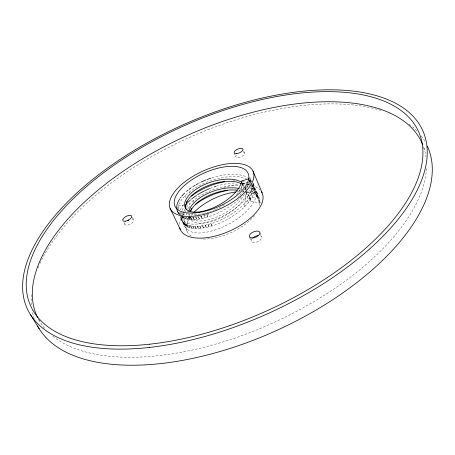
<?xml version="1.0" encoding="UTF-8"?>
<svg xmlns="http://www.w3.org/2000/svg" width="455" height="455" viewBox="0 0 455 455"><rect width="100%" height="100%" fill="white"/><g stroke="black" fill="none" stroke-linecap="round" stroke-linejoin="round"><path stroke-width="0.34" stroke-dasharray="2.27 1.71" d="M253.145 183.803A40.29 19.411 -19.9 0 1 254.567 189.758L254.328 191.447A40.176 18.189 -28.4 0 1 248.174 202.902L244.443 206.934A40.176 18.189 -28.4 0 1 214.845 225.009C205.154 228.575 180.971 233.603 182.023 216.483M179.788 214.26L179.947 212.132M244.443 206.934L246.417 192.146A31.679 15.379 -18.8 0 0 246.439 190.878M241.542 189.399L242.583 183.183L241.867 181.511M180.857 215.448L181.084 213.81M246.968 188.131L247.52 184.11M177.825 208.39L178.445 205.626A40.29 19.411 -19.9 0 1 185.668 195.195L189.57 191.834A40.29 19.411 -19.9 0 1 246.428 178.616M250.045 184.184A40.41 17.904 -28.4 0 0 250.523 182.427L250.773 180.76M193.011 202.35L193.529 200.359A40.063 19.673 -19.9 0 1 239.085 185.157M181.869 219.139L180.851 217.007L182.165 221.107L185.452 224.15L186.482 226.311L189.911 213.651A31.588 14.128 -29.5 0 0 189.752 214.942M189.212 193.142L189.57 191.834M182.665 216.21L183.411 213.571M183.598 212.912L184.719 208.947M241.491 196.827L240.507 197.834A40.387 17.899 -28.3 0 1 210.728 215.971C201.4 218.923 189.963 222.313 180.988 216.665M193.529 200.359L189.661 203.732L189.752 207.275M185.452 224.15C194.41 228.507 204.881 225.663 213.844 222.774A40.222 18.115 -28.4 0 0 253.628 187.54A40.347 19.343 -19.9 0 0 252.923 182.961M245.541 191.214A31.543 15.538 -18.7 0 1 249.277 198.824L257.394 196.463L260.158 203.015L250.204 201.008A31.497 15.584 -18.7 0 0 245.245 192.596M206.894 214.652L209.135 213.907M249.909 188.643L253.077 187.716L255.75 194.046L246.417 192.146L248.174 202.902M205.649 215.027L204.005 215.499L205.04 217.74M187.648 219.304L186.601 217.098C192.374 217.968 198.243 217.001 203.84 215.562L204.875 217.803M243.323 187.835L242.583 183.183L247.878 182.682M248.538 182.62L250.523 182.427M246.417 192.146L254.328 191.447M178.445 205.626L183.82 205.165M182.54 214.237L187.232 213.861M251.973 185.094L252.656 185.225A40.279 18.041 -28.4 0 1 212.781 220.453C202.896 223.553 185.748 228.609 180.112 216.512M242.583 183.183L247.275 184.138M247.947 184.275L251.302 184.957M179.947 214.481L177.985 212.366L176.915 210.187M249.021 180.106L250.796 182.961M251.149 183.536L253.628 187.54L256.427 194.171A40.051 18.319 -28.4 0 1 216.887 229.428C207.008 232.448 191.669 236.941 184.713 226.499L179.987 216.614M248.527 179.998L250.301 182.864M251.723 185.162L254.567 189.758M38.192 318.938L40.319 322.407M178.508 213.526L177.018 210.039L177.473 211.359M123.908 222.552L124.772 224.23M132.303 217.353L133.73 220.157M187.09 231.447L184.127 224.872L184.11 220.163A39.938 19.792 -19.9 0 1 185.208 216.722M184.349 223.416L185.378 225.572M184.144 223.268L185.174 225.424M180.931 217.314L181.949 219.446M183.234 222.427L184.264 224.582M178.861 213.486L179.378 214.572M183.046 222.25L184.076 224.4M181.067 218.474L182.199 220.891M178.15 212.57L178.673 213.657M182.336 221.318L183.359 223.468M177.336 211.12L178.764 213.992M184.463 216.637L185.509 218.838M188.671 225.487L189.701 227.665M182.99 216.153L184.036 218.349M187.193 224.986L188.228 227.153M182.756 216.062L183.803 218.258M186.96 224.895L187.995 227.062M181.471 215.46L182.512 217.649M185.668 224.269L186.704 226.436M181.773 216.438L182.296 217.53M190.804 225.976L191.839 228.154M186.357 217.058L187.403 219.264M190.565 225.936L191.6 228.114M184.963 217.251L185.748 218.9M188.91 225.555L189.94 227.733M190.907 217.433L191.953 219.651M195.11 226.351L196.145 228.546M190.673 217.433L191.714 219.651M194.876 226.351L195.906 228.541M189.303 216.222L190.315 218.372M188.671 217.342L189.718 219.555M192.88 226.243L193.91 228.427M188.433 217.325L189.479 219.537M192.641 226.22L193.671 228.404M193.29 217.365L194.336 219.583M197.493 226.306L198.522 228.501M193.062 217.382L194.109 219.6M197.265 226.317L198.295 228.512M195.809 217.132L196.85 219.361M200.001 226.095L201.03 228.296M195.593 217.166L196.634 219.39M199.785 226.124L200.814 228.325M198.448 216.745L199.483 218.98M202.634 225.731L203.658 227.932M198.243 216.79L199.284 219.02M202.429 225.771L203.459 227.978M201.184 216.199L202.225 218.434M205.364 225.202L206.388 227.415M200.996 216.25L202.037 218.491M205.177 225.253L206.2 227.466M208.174 224.52L209.198 226.738M208.003 224.577L209.027 226.795M207.15 215.209L207.924 216.893M211.046 223.689L212.07 225.907M206.746 214.714L207.776 216.961M210.904 223.752L211.922 225.97M249.744 237.504L251.416 241.309M260.027 232.818L261.671 236.634M249.272 198.829L250.204 201.008L251.865 188.165L258.315 198.653A40.063 19.673 -19.9 0 0 250.131 187.341M245.205 186.857L245.91 188.506M248.749 195.149L249.676 197.322M234.223 152.954L235.895 156.901M249.761 177.194L251.399 181.073M252.485 183.655L259.043 199.222M251.308 182.034L249.823 178.514A40.455 17.83 -28.3 0 1 249.681 179.617M249.806 179.975L250.893 182.535M256.842 196.634L259.481 202.89M182.097 215.932L186.482 226.311M177.985 207.304L178.792 209.226M180.14 212.417L181.755 216.25M253.156 183.513L253.85 185.162M256.66 191.828L257.575 194.006M243.59 150.707L244.534 152.971M178.047 212.206L177.808 210.779M423.633 147.056L424.623 150.304M243.743 190.491L244.164 193.148M185.668 195.195L185.714 197.993M260.158 203.015L259.401 198.34A39.938 19.792 -19.9 0 0 247.964 190.332M246.229 191.851A39.42 19.042 -24.2 0 1 259.651 205.438M254.493 215.585A39.42 19.042 -24.2 0 1 201.019 238.909M191.276 236.06A39.42 19.042 -24.2 0 1 189.9 217.399M191.219 215.579A39.42 19.042 -24.2 0 1 192.715 213.77M237.209 191.834A39.42 19.042 -24.2 0 1 239.757 191.652M249.721 180.345A40.29 19.411 -19.9 0 1 252.218 182.546M191.305 187.705A40.347 19.343 -19.9 0 1 192.471 186.925M198.596 183.342A40.347 19.343 -19.9 0 1 200.729 182.267M212.002 177.803A40.347 19.343 -19.9 0 1 247.247 177.24M250.148 179.202A40.347 19.343 -19.9 0 1 251.296 180.351M245.837 194.876A31.588 14.128 -29.5 0 1 216.881 219.64A31.588 14.128 -29.5 0 1 189.951 217.308M244.329 194.114A31.634 14.077 -29.5 0 1 216.967 216.978A31.634 14.077 -29.5 0 1 189.826 217.2M188.939 215.164A31.634 14.077 -29.5 0 1 188.751 214.026M245.501 188.671A31.725 15.328 -18.8 0 1 245.478 189.94M241.781 182.432A31.725 15.328 -18.8 0 1 244.443 185.219M241.497 183.854A31.679 15.379 -18.8 0 1 244.659 186.402M245.376 187.414A31.679 15.379 -18.8 0 1 246.269 189.661M181.044 213.822A40.12 19.61 -19.9 0 1 181.488 212.127M182.159 210.403A40.12 19.61 -19.9 0 1 184.15 206.888M210.113 188.381A40.12 19.61 -19.9 0 1 212.946 187.318M216.398 186.18A40.12 19.61 -19.9 0 1 235.576 182.995M242.998 183.496A40.12 19.61 -19.9 0 1 246.798 184.343M247.298 184.497A40.12 19.61 -19.9 0 1 249.215 185.191M241.986 185.885A31.77 13.906 -29.5 0 1 236.031 195.087M224.463 204.596A31.77 13.906 -29.5 0 1 216.04 209.243M215.465 209.505A31.77 13.906 -29.5 0 1 212.002 210.966M211.427 211.188A31.77 13.906 -29.5 0 1 210.284 211.609M209.146 212.002A31.77 13.906 -29.5 0 1 206.9 212.701M205.791 213.003A31.77 13.906 -29.5 0 1 204.699 213.281M204.158 213.406A31.77 13.906 -29.5 0 1 202.566 213.736M200.513 214.072A31.77 13.906 -29.5 0 1 191.839 213.839M188.285 212.235A31.77 13.906 -29.5 0 1 187.42 211.473M249.573 180.186A40.455 17.83 -28.3 0 1 238.249 196.765M186.084 214.965A39.938 19.792 -19.9 0 1 186.783 213.782M187.79 212.309A39.938 19.792 -19.9 0 1 188.461 211.427M243.988 189.638A39.938 19.792 -19.9 0 1 247.423 190.207M182.5 214.242A40.063 19.673 -19.9 0 1 184.764 209.584M186.453 207.235A40.063 19.673 -19.9 0 1 189.627 203.743M241.56 185.327A40.063 19.673 -19.9 0 1 243.92 185.634M246.144 186.072A40.063 19.673 -19.9 0 1 248.214 186.641M238.977 190.457A31.497 15.584 -18.7 0 1 240.735 190.844M242.373 191.327A31.497 15.584 -18.7 0 1 243.391 191.709M239.813 188.7A31.543 15.538 -18.7 0 1 242.959 189.763M252.036 185.026A40.165 19.537 -19.9 0 1 256.432 194.171M180.47 209.897A40.165 19.537 -19.9 0 1 184.451 202.913M233.307 180.806A40.165 19.537 -19.9 0 1 234.638 180.771M242.06 181.266A40.165 19.537 -19.9 0 1 246.36 182.256M248.271 182.944A40.165 19.537 -19.9 0 1 250.011 183.757M179.469 224.451A44.812 21.448 -24.2 0 1 181.829 216.711M183.012 214.68A44.812 21.448 -24.2 0 1 184.411 212.639M185.196 211.615A44.812 21.448 -24.2 0 1 186.027 210.591M187.841 208.555A44.812 21.448 -24.2 0 1 189.843 206.536M223.507 187.602A44.812 21.448 -24.2 0 1 238.738 184.633M242.265 184.474A44.812 21.448 -24.2 0 1 244.289 184.491M247.509 184.719A44.812 21.448 -24.2 0 1 249.334 184.975M251.626 185.447A44.812 21.448 -24.2 0 1 259.816 189.655M34.273 318.563A214.697 105.896 -24.2 0 1 32.095 310.407M31.338 304.782A214.697 105.896 -24.2 0 1 31.298 294.766M38.032 267.841A214.697 105.896 -24.2 0 1 38.811 266.01M39.903 263.559A214.697 105.896 -24.2 0 1 188.768 137.751A214.697 105.896 -24.2 0 1 381.381 110.582M409.17 124.204A214.697 105.896 -24.2 0 1 417.639 131.762M421.296 136.096A214.697 105.896 -24.2 0 1 425.539 142.563M260.294 235.662A5.636 2.918 -23.4 0 1 260.607 239.762A5.636 2.918 -23.4 0 1 253.486 242.441A5.636 2.918 -23.4 0 1 251.973 238.795M243.414 152.345A4.749 2.07 -23 0 1 243.573 155.28A4.749 2.07 -23 0 1 237.595 157.601A4.749 2.07 -23 0 1 236.418 155.058M132.007 219.219A4.942 2.212 -27 0 1 133.053 222.04A4.942 2.212 -27 0 1 127.144 225.157A4.942 2.212 -27 0 1 125.102 222.865M423.804 147.619A211.097 103.075 -24.2 0 1 425.977 156.782M426.471 168.583A211.097 103.075 -24.2 0 1 270.571 324.023A211.097 103.075 -24.2 0 1 52.052 335.58M44.624 328.26A211.097 103.075 -24.2 0 1 38.22 318.779M257.394 196.463L250.955 186.01A40.12 19.61 -19.9 0 1 257.394 196.463"/><path stroke-width="0.68" d="M176.716 207.292L176.91 209.772M176.722 206.78L176.961 205.16A40.33 19.337 -19.9 0 1 177.422 203.476M185.464 206.308L187.062 201.013M190.412 211.865L191.447 208.31M249.266 178.69L241.628 180.954A31.816 13.849 -29.5 0 1 210.71 208.839A31.816 13.849 -29.5 0 1 184.815 202.833A31.725 15.328 -18.8 0 1 209.135 182.711A31.725 15.328 -18.8 0 1 241.781 182.432M30.252 314.263L39.198 328.794M170.124 208.367L180.322 229.53M253.054 171.216L262.108 192.892M193.961 212.417A39.42 19.042 -24.2 0 1 235.912 191.976M186.692 202.321A31.679 15.379 -18.8 0 1 211.256 184.44A31.679 15.379 -18.8 0 1 241.497 183.854M186.197 209.653A31.77 13.906 -29.5 0 1 185.833 204.989M177.626 202.913A40.33 19.337 -19.9 0 1 179.736 198.863M180.442 197.845A40.33 19.337 -19.9 0 1 181.107 196.969M181.812 196.099A40.33 19.337 -19.9 0 1 184.673 193.068M186.544 191.367A40.33 19.337 -19.9 0 1 188.063 190.122M189.115 189.303A40.33 19.337 -19.9 0 1 190.77 188.097M193.096 186.533A40.33 19.337 -19.9 0 1 195.047 185.333M196.048 184.747A40.33 19.337 -19.9 0 1 198.107 183.61M201.298 182.006A40.33 19.337 -19.9 0 1 205.728 180.061M206.86 179.611A40.33 19.337 -19.9 0 1 208.572 178.969M209.146 178.764A40.33 19.337 -19.9 0 1 210.875 178.172M195.468 204.545A39.938 19.792 -19.9 0 1 212.968 194.66M213.526 194.439A39.938 19.792 -19.9 0 1 227.284 190.48M190.747 210.961A31.497 15.584 -18.7 0 1 237.112 190.179M188.899 211.518A31.543 15.538 -18.7 0 1 208.123 193.29A31.543 15.538 -18.7 0 1 239.239 188.558M185.85 204.676A40.103 19.599 -19.9 0 1 186.994 203.362M187.397 202.93A40.103 19.599 -19.9 0 1 190.537 199.927M191.527 199.085A40.103 19.599 -19.9 0 1 196.441 195.462M197.504 194.768A40.103 19.599 -19.9 0 1 199.461 193.58M199.961 193.284A40.103 19.599 -19.9 0 1 204.636 190.804M205.177 190.543A40.103 19.599 -19.9 0 1 207.355 189.547M207.907 189.303A40.103 19.599 -19.9 0 1 209.579 188.603M214.117 186.92A40.103 19.599 -19.9 0 1 215.846 186.357M191.532 196.06A40.165 19.537 -19.9 0 1 211.99 185.117M212.565 184.918A40.165 19.537 -19.9 0 1 214.862 184.156M215.442 183.979A40.165 19.537 -19.9 0 1 224.685 181.75M261.289 191.418A44.812 21.448 -24.2 0 1 229.94 230.912A44.812 21.448 -24.2 0 1 179.782 227.927M427.421 146.294A214.697 105.896 -24.2 0 1 278.83 329.46A214.697 105.896 -24.2 0 1 37.538 325.928M252.821 237.902A5.636 2.918 -23.4 0 1 257.922 235.576M127.554 220.624A4.942 2.212 -27 0 1 128.685 220.027M37.594 317.545A211.097 103.075 -24.2 0 1 187.056 135.55A211.097 103.075 -24.2 0 1 422.587 144.366M195.246 215.988A45.437 20.702 -24.2 0 0 253.606 172.758A45.437 20.702 -24.2 0 0 186.049 180.931A45.437 20.702 -24.2 0 0 195.246 215.988M199.66 212.36A40.086 18.257 -24.2 0 0 248.129 173.315A40.086 18.257 -24.2 0 0 186.857 183.439A40.086 18.257 -24.2 0 0 199.66 212.36M149.45 347.432A216.876 103.484 -24.2 0 0 425.22 137.37A216.876 103.484 -24.2 0 0 100.094 173.582A216.876 103.484 -24.2 0 0 149.45 347.432M149.809 344.179A212.627 101.368 -24.2 0 0 421.063 138.61A212.627 101.368 -24.2 0 0 102.864 173.31A212.627 101.368 -24.2 0 0 149.809 344.179M251.962 238.022A5.653 2.901 -23.4 0 0 259.936 232.926A5.653 2.901 -23.4 0 0 251.962 232.676A5.653 2.901 -23.4 0 0 251.962 238.022M125.506 221.181A4.954 2.195 -27 0 0 131.734 216.233A4.954 2.195 -27 0 0 124.494 217.444A4.954 2.195 -27 0 0 125.506 221.181M236.259 153.642A4.766 2.053 -23 0 0 243.015 149.541A4.766 2.053 -23 0 0 236.395 149.797A4.766 2.053 -23 0 0 236.259 153.642"/></g></svg>
